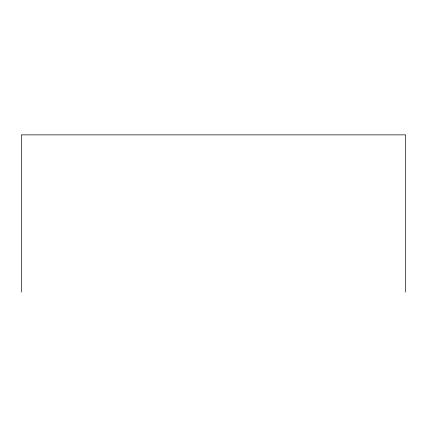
<?xml version="1.0" encoding="UTF-8"?>
<svg xmlns="http://www.w3.org/2000/svg" width="427" height="427" viewBox="0 0 427 427"><rect width="100%" height="100%" fill="white"/><g stroke="black" fill="none" stroke-linecap="round" stroke-linejoin="round"><path stroke-width="0.64" d="M405.65 292.132L405.65 134.868L21.35 134.868L21.35 292.132"/></g></svg>
